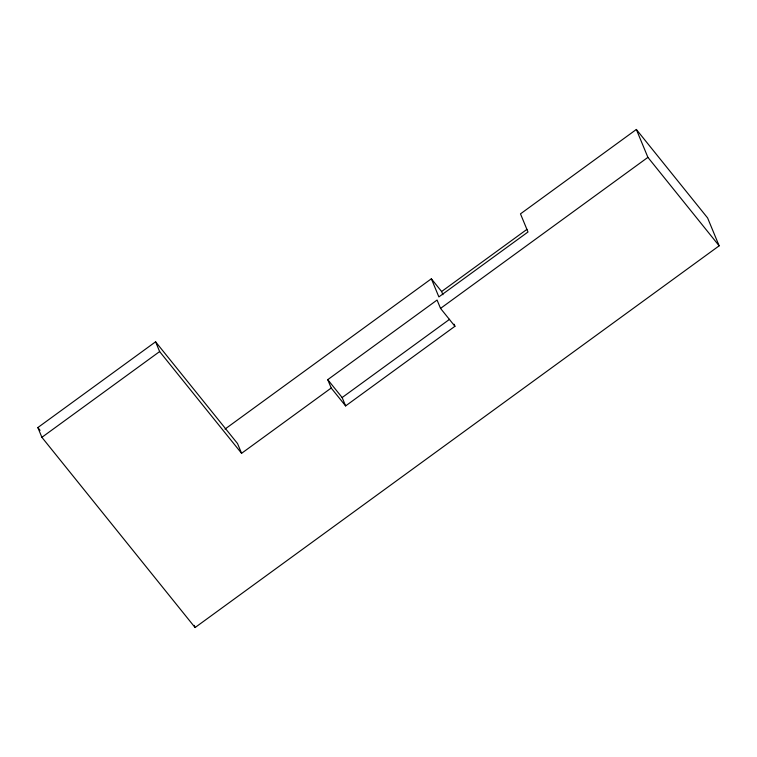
<?xml version="1.0" encoding="UTF-8"?>
<svg xmlns="http://www.w3.org/2000/svg" width="757" height="757" viewBox="0 0 757 757"><rect width="100%" height="100%" fill="white"/><g stroke="black" fill="none" stroke-linecap="round" stroke-linejoin="round"><path stroke-width="1.14" d="M225.018 429.077L431.358 278.784L438.871 296.905L527.989 231.992L520.485 213.862L636.353 129.466L707.596 217.931L719.15 245.817L195.088 627.534L41.89 437.319L37.85 427.563L155.592 341.804L237.537 443.555L241.587 453.311L331.206 388.029L327.743 379.664L437.073 300.037L440.536 308.402L454.938 326.286L345.618 405.922L331.206 388.029M41.89 437.319L159.632 351.57L155.592 341.804M442.94 294.719L441.615 291.521L526.948 229.362M440.536 308.402L647.907 157.361L636.353 129.466M345.618 405.922L342.145 397.548L449.573 319.303M647.907 157.361L719.15 245.817M431.358 278.784L441.615 291.521M327.743 379.664L342.145 397.548M159.632 351.57L241.587 453.311M37.85 427.563L40.064 430.307M454.077 324.195L454.938 326.286M194.189 625.358L195.088 627.534"/></g></svg>
